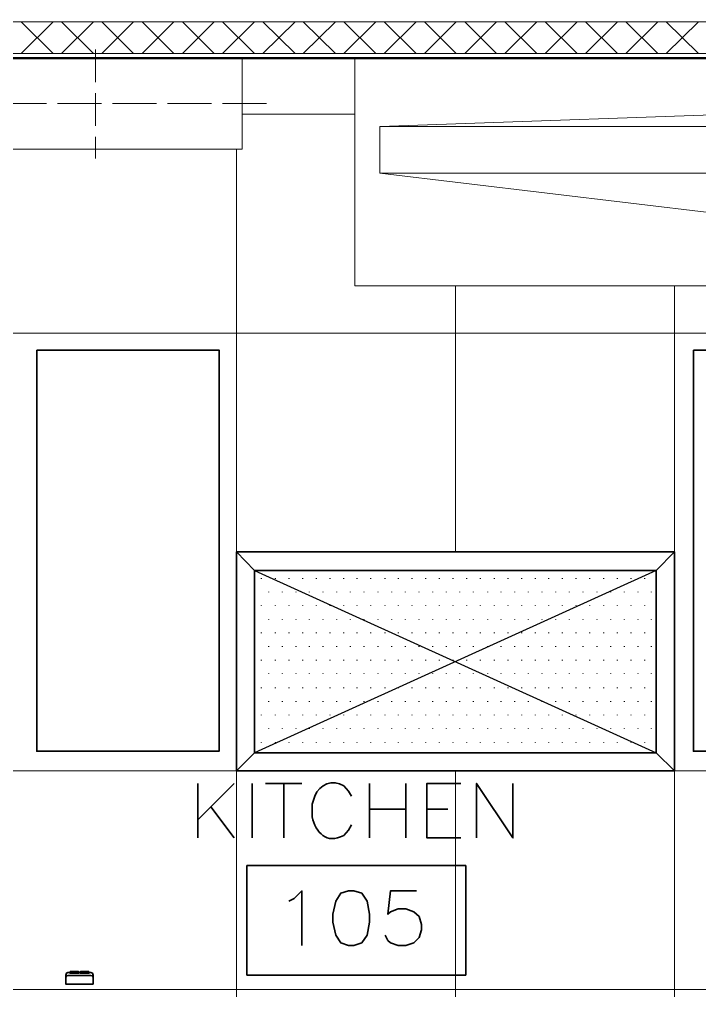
# Model space of a CAD drawing. Header units: inches. Extents: x 5 to 516, y -193 to 129.
# Drawn here: x 363.12 to 369.34, y 47.19 to 56.06 of the extents above; entities that cross this region are included whole.
import ezdxf

# ---------------------------------------------------------------- set-up
doc = ezdxf.new("R2010")
doc.units = ezdxf.units.IN
doc.header["$MEASUREMENT"] = 0
doc.linetypes.add('PDF_IMPORT', pattern=[1, 0.8, -0.2])
doc.layers.add('PDF9_Geometry', color=7, linetype='Continuous')

msp = doc.modelspace()

# ---------------------------------------------------------------- linework, layer by layer
at = {"layer": 'PDF9_Geometry', "lineweight": 9}
msp.add_lwpolyline([(383.9783999, 55.7516727), (351.3517345, 55.7516727), (351.3517345, 56.0405612), (356.2272903, 56.0405612), (356.2272903, 58.2094499), (356.5206231, 58.2094499), (356.5206231, 56.0405612), (383.5206216, 56.0405612), (383.5206216, 63.1250052), (366.0628448, 63.1250052), (366.0628448, 81.0850047)], dxfattribs=at)
at = {"layer": 'PDF9_Geometry', "lineweight": 15}
for points in [[(363.4317397, 55.7516727), (363.1384063, 56.0405616)], [(363.1384092, 55.7516727), (363.4317425, 56.0405616)], [(363.8006271, 55.7516727), (363.5072938, 56.0405616)], [(363.5072967, 55.7516727), (363.80063, 56.0405616)], [(363.8761841, 55.7516727), (364.1650729, 56.0405616)], [(364.1650748, 55.7516727), (363.8761859, 56.0405616)], [(364.2450715, 55.7516727), (364.5339604, 56.0405616)], [(364.5339622, 55.7516727), (364.2450733, 56.0405616)], [(364.6139589, 55.7516727), (364.9028478, 56.0405616)], [(364.9028496, 55.7516727), (364.6139607, 56.0405616)], [(365.271737, 55.7516727), (364.9784037, 56.0405616)], [(364.9784066, 55.7516727), (365.2717399, 56.0405616)], [(365.6406244, 55.7516727), (365.3472911, 56.0405616)], [(365.347294, 55.7516727), (365.6406273, 56.0405616)], [(365.7161814, 55.7516727), (366.0095148, 56.0405616)], [(366.0095209, 55.7516727), (365.7161876, 56.0405616)], [(366.0850689, 55.7516727), (366.3784022, 56.0405616)], [(366.3784083, 55.7516727), (366.085075, 56.0405616)], [(366.7472958, 55.7516727), (366.4539624, 56.0405616)], [(366.4539653, 55.7516727), (366.7472986, 56.0405616)], [(367.1117344, 55.7516727), (366.8228455, 56.0405616)], [(366.8228527, 55.7516727), (367.1117416, 56.0405616)], [(367.4806218, 55.7516727), (367.1917329, 56.0405616)], [(367.1917402, 55.7516727), (367.480629, 56.0405616)], [(367.5561788, 55.7516727), (367.8495121, 56.0405616)], [(367.8495183, 55.7516727), (367.556185, 56.0405616)], [(367.9250662, 55.7516727), (368.2183995, 56.0405616)], [(368.2184057, 55.7516727), (367.9250724, 56.0405616)], [(368.5872931, 55.7516727), (368.2939598, 56.0405616)], [(368.2939627, 55.7516727), (368.587296, 56.0405616)], [(368.9561805, 55.7516727), (368.6628472, 56.0405616)], [(368.6628501, 55.7516727), (368.9561834, 56.0405616)], [(369.325068, 55.7516727), (369.0317346, 56.0405616)], [(369.0317375, 55.7516727), (369.3250709, 56.0405616)], [(365.1561862, 55.7116699), (362.4850751, 55.7116699)], [(365.1561862, 54.8761122), (365.1561862, 55.7116677), (365.1561862, 54.8761122), (362.4850751, 54.8761122), (362.4850751, 55.7116677)], [(366.1872914, 55.7116699), (366.1872914, 53.6272256)], [(374.0584028, 55.0850061), (370.236181, 55.2183394), (366.413959, 55.0850061)], [(365.1561862, 55.1961172), (366.1872972, 55.1961172)], [(365.1072948, 54.8761122), (365.1072948, 38.1650015)], [(374.0584028, 54.6583387), (370.236181, 54.200561), (366.413959, 54.6583387)], [(374.2895136, 53.6272244), (366.187292, 53.6272244)], [(367.1072946, 53.6272244), (367.1072946, 51.1961135)], [(369.1072945, 53.6272244), (369.1072945, 38.1650027)], [(347.3117409, 53.1961173), (383.9384049, 53.1961173)], [(365.1072948, 51.1961174), (369.1072945, 51.1961174)], [(347.3117409, 49.1961175), (383.9384049, 49.1961175)], [(367.1072946, 49.1961175), (367.1072946, 45.1961178)], [(347.3117409, 47.1961177), (417.2095145, 47.1961177)]]:
    msp.add_lwpolyline(points, dxfattribs=at)
at = {"layer": 'PDF9_Geometry', "linetype": 'PDF_IMPORT', "lineweight": 15, "ltscale": 0.373333}
msp.add_lwpolyline([(363.8184041, 55.7872268), (363.8184041, 54.7916695)], dxfattribs=at)
at = {"layer": 'PDF9_Geometry', "lineweight": 50}
msp.add_lwpolyline([(383.9384027, 55.7072301), (351.3117385, 55.7072301)], dxfattribs=at)
at = {"layer": 'PDF9_Geometry', "lineweight": 15}
for points in [[(362.4850709, 54.876119), (362.4850709, 55.7072301), (365.1561819, 55.7072301), (365.1561819, 54.876119)], [(366.1872914, 53.6272302), (366.1872914, 55.7072301), (374.289513, 55.7072301), (374.289513, 53.6272302)], [(366.4139624, 55.0850054), (366.4139624, 54.6583387), (374.0584062, 54.6583387), (374.0584062, 55.0850054)]]:
    msp.add_lwpolyline(points, close=True, dxfattribs=at)
at = {"layer": 'PDF9_Geometry', "linetype": 'PDF_IMPORT', "lineweight": 15, "ltscale": 0.502222}
msp.add_lwpolyline([(365.3784084, 55.293891), (362.2584053, 55.293891)], dxfattribs=at)
at = {"layer": 'PDF9_Geometry', "lineweight": 35}
for points in [[(363.2806257, 53.0405636), (363.2806257, 49.3738971), (364.9472922, 49.3738971), (364.9472922, 53.0405636)], [(369.2806253, 53.0405636), (369.2806253, 49.3738971), (370.9472919, 49.3738971), (370.9472919, 53.0405636)], [(365.1072948, 51.1961174), (365.1072948, 49.1961175), (369.1072945, 49.1961175), (369.1072945, 51.1961174)], [(365.271737, 51.0272264), (365.271737, 49.3605598), (368.9384035, 49.3605598), (368.9384035, 51.0272264)], [(367.2006287, 48.3294455), (365.2006288, 48.3294455), (365.2006288, 47.3294456), (367.2006287, 47.3294456)], [(366.1295115, 48.0983348), (366.0584004, 48.0761125), (366.0139559, 48.0050014), (365.9872893, 47.8850014), (365.9872893, 47.8138903), (366.0139559, 47.6938903), (366.0584004, 47.6227792), (366.1295115, 47.600557), (366.1784004, 47.600557), (366.2495115, 47.6227792), (366.2984004, 47.6938903), (366.3206226, 47.8138903), (366.3206226, 47.8850014), (366.2984004, 48.0050014), (366.2495115, 48.0761125), (366.1784004, 48.0983348)], [(363.5872901, 47.3605559), (363.6628457, 47.3605559), (363.6672901, 47.3472226), (363.5828457, 47.3472226)], [(363.7561877, 47.3605559), (363.6806321, 47.3605559), (363.6761877, 47.3472226), (363.7606321, 47.3472226)]]:
    msp.add_lwpolyline(points, close=True, dxfattribs=at)
for points in [[(365.271737, 51.0272264), (365.1072926, 51.1961153)], [(368.9384035, 51.0272264), (369.1072924, 51.1961153)], [(365.271737, 49.3605598), (365.1072926, 49.1961154)], [(368.9384035, 49.3605598), (369.1072924, 49.1961154)], [(364.7517356, 49.0805577), (364.7517356, 48.5827799)], [(365.0850689, 49.0805577), (364.7517356, 48.7472243)], [(365.2495202, 49.0805577), (365.2495202, 48.5827799)], [(365.3695108, 49.0805577), (365.7028441, 49.0805577)], [(365.5384019, 49.0805577), (365.5384019, 48.5827799)], [(366.1561861, 48.9650068), (366.1295195, 49.0094513), (366.085075, 49.0583401)], [(366.3206284, 49.0805577), (366.3206284, 48.5827799)], [(366.6539617, 49.0805577), (366.6539617, 48.5827799)], [(367.1561806, 48.5827821), (366.8450695, 48.5827821), (366.8450695, 49.0805598), (367.1561806, 49.0805598)], [(367.2984025, 48.5827821), (367.2984025, 49.0805598), (367.6317358, 48.5827821), (367.6317358, 49.0805598)], [(365.8228528, 48.9650068), (365.7961861, 48.8894513), (365.7961861, 48.7738957)], [(364.8717352, 48.867224), (365.0850686, 48.5827795)], [(366.3206284, 48.8449981), (366.6539617, 48.8449981)], [(366.8450695, 48.8449981), (367.0361806, 48.8449981)], [(366.085075, 48.6050068), (366.1295195, 48.6538957), (366.1561861, 48.7027846)], [(365.5828535, 48.0050007), (365.6317424, 48.0272229), (365.7028535, 48.098334), (365.7028535, 47.6005563)], [(366.7517355, 48.0983348), (366.5117355, 48.0983348), (366.4895133, 47.8850014), (366.5117355, 47.9072237), (366.5828466, 47.9338903), (366.6539577, 47.9338903), (366.7250688, 47.9072237), (366.7739577, 47.8627792), (366.7961799, 47.7916681), (366.7961799, 47.7427792), (366.7739577, 47.6716681), (366.7250688, 47.6227792), (366.6539577, 47.600557), (366.5828466, 47.600557), (366.5117355, 47.6227792), (366.4895133, 47.6450015), (366.4628466, 47.6938903)], [(363.7961783, 47.245), (363.5472894, 47.245), (363.5472894, 47.3294445)], [(363.5650766, 47.3516714), (363.5517433, 47.347227), (363.5472988, 47.3294492), (363.5517433, 47.347227), (363.5650766, 47.3516714), (363.5828544, 47.3516714)], [(363.5472988, 47.307228), (363.5517433, 47.3205614), (363.5650766, 47.3250058), (363.7739655, 47.3250058)], [(363.6628457, 47.3605559), (363.6672901, 47.3472226), (363.5828457, 47.3472226), (363.5872901, 47.3605559)], [(363.5872934, 47.3605599), (363.6628489, 47.3605599)], [(363.6628504, 47.3516714), (363.6806282, 47.3516714)], [(363.6806321, 47.3605559), (363.6761877, 47.3472226), (363.7606321, 47.3472226), (363.7561877, 47.3605559)], [(363.7561844, 47.3605599), (363.6806289, 47.3605599)], [(363.7561844, 47.3516714), (363.7739622, 47.3516714)], [(363.7961783, 47.3294456), (363.7917338, 47.3472233), (363.7739561, 47.3516678), (363.7917338, 47.3472233), (363.7961783, 47.3294456), (363.7961783, 47.2450011)], [(363.7961783, 47.3072288), (363.7917338, 47.3205621), (363.7739561, 47.3250065)]]:
    msp.add_lwpolyline(points, dxfattribs=at)
at = {"layer": 'PDF9_Geometry', "color": 253, "lineweight": 30, "true_color": 0xb3b3b3}
for points in [[(365.271737, 51.0272264), (368.9384035, 49.3605598)], [(368.9384035, 51.0272264), (365.271737, 49.3605598)], [(365.3339567, 50.9516694), (365.3339567, 50.9561138)], [(365.4628449, 50.9516694), (365.4628449, 50.9561138)], [(365.5872933, 50.9516694), (365.5872933, 50.9561138)], [(365.7117417, 50.9516694), (365.7117417, 50.9561138)], [(365.8361811, 50.9516694), (365.8361811, 50.9561138)], [(365.9606295, 50.9516694), (365.9606295, 50.9561138)], [(366.0850689, 50.9516694), (366.0850689, 50.9561138)], [(366.2095173, 50.9516694), (366.2095173, 50.9561138)], [(366.3339567, 50.9516694), (366.3339567, 50.9561138)], [(366.4628448, 50.9516694), (366.4628448, 50.9561138)], [(366.5872932, 50.9516694), (366.5872932, 50.9561138)], [(366.7117416, 50.9516694), (366.7117416, 50.9561138)], [(366.836181, 50.9516694), (366.836181, 50.9561138)], [(366.9606294, 50.9516694), (366.9606294, 50.9561138)], [(367.0850688, 50.9516694), (367.0850688, 50.9561138)], [(367.2095172, 50.9516694), (367.2095172, 50.9561138)], [(367.3339566, 50.9516694), (367.3339566, 50.9561138)], [(367.4628448, 50.9516694), (367.4628448, 50.9561138)], [(367.5872932, 50.9516694), (367.5872932, 50.9561138)], [(367.7117416, 50.9516694), (367.7117416, 50.9561138)], [(367.836181, 50.9516694), (367.836181, 50.9561138)], [(367.9606294, 50.9516694), (367.9606294, 50.9561138)], [(368.0850688, 50.9516694), (368.0850688, 50.9561138)], [(368.2095172, 50.9516694), (368.2095172, 50.9561138)], [(368.3339565, 50.9516694), (368.3339565, 50.9561138)], [(368.4628447, 50.9516694), (368.4628447, 50.9561138)], [(368.5872931, 50.9516694), (368.5872931, 50.9561138)], [(368.7117415, 50.9516694), (368.7117415, 50.9561138)], [(368.8361809, 50.9516694), (368.8361809, 50.9561138)], [(365.271737, 50.827221), (365.271737, 50.8316654)], [(365.4006252, 50.827221), (365.4006252, 50.8316654)], [(365.5250736, 50.827221), (365.5250736, 50.8316654)], [(365.649513, 50.827221), (365.649513, 50.8316654)], [(365.7739614, 50.827221), (365.7739614, 50.8316654)], [(365.8984098, 50.827221), (365.8984098, 50.8316654)], [(366.0228492, 50.827221), (366.0228492, 50.8316654)], [(366.1472886, 50.827221), (366.1472886, 50.8316654)], [(366.271737, 50.827221), (366.271737, 50.8316654)], [(366.4006251, 50.827221), (366.4006251, 50.8316654)], [(366.5250735, 50.827221), (366.5250735, 50.8316654)], [(366.6495129, 50.827221), (366.6495129, 50.8316654)], [(366.7739613, 50.827221), (366.7739613, 50.8316654)], [(366.8984097, 50.827221), (366.8984097, 50.8316654)], [(367.0228491, 50.827221), (367.0228491, 50.8316654)], [(367.1472885, 50.827221), (367.1472885, 50.8316654)], [(367.2717369, 50.827221), (367.2717369, 50.8316654)], [(367.4006251, 50.827221), (367.4006251, 50.8316654)], [(367.5250735, 50.827221), (367.5250735, 50.8316654)], [(367.6495129, 50.827221), (367.6495129, 50.8316654)], [(367.7739613, 50.827221), (367.7739613, 50.8316654)], [(367.8984097, 50.827221), (367.8984097, 50.8316654)], [(368.0228491, 50.827221), (368.0228491, 50.8316654)], [(368.1472884, 50.827221), (368.1472884, 50.8316654)], [(368.2717369, 50.827221), (368.2717369, 50.8316654)], [(368.400625, 50.827221), (368.400625, 50.8316654)], [(368.5250734, 50.827221), (368.5250734, 50.8316654)], [(368.6495128, 50.827221), (368.6495128, 50.8316654)], [(368.7739612, 50.827221), (368.7739612, 50.8316654)], [(368.8984096, 50.827221), (368.8984096, 50.8316654)], [(365.3339567, 50.7027816), (365.3339567, 50.707226)], [(365.4628449, 50.7027816), (365.4628449, 50.707226)], [(365.5872933, 50.7027816), (365.5872933, 50.707226)], [(365.7117417, 50.7027816), (365.7117417, 50.707226)], [(365.8361811, 50.7027816), (365.8361811, 50.707226)], [(365.9606295, 50.7027816), (365.9606295, 50.707226)], [(366.0850689, 50.7027816), (366.0850689, 50.707226)], [(366.2095173, 50.7027816), (366.2095173, 50.707226)], [(366.3339567, 50.7027816), (366.3339567, 50.707226)], [(366.4628448, 50.7027816), (366.4628448, 50.707226)], [(366.5872932, 50.7027816), (366.5872932, 50.707226)], [(366.7117416, 50.7027816), (366.7117416, 50.707226)], [(366.836181, 50.7027816), (366.836181, 50.707226)], [(366.9606294, 50.7027816), (366.9606294, 50.707226)], [(367.0850688, 50.7027816), (367.0850688, 50.707226)], [(367.2095172, 50.7027816), (367.2095172, 50.707226)], [(367.3339566, 50.7027816), (367.3339566, 50.707226)], [(367.4628448, 50.7027816), (367.4628448, 50.707226)], [(367.5872932, 50.7027816), (367.5872932, 50.707226)], [(367.7117416, 50.7027816), (367.7117416, 50.707226)], [(367.836181, 50.7027816), (367.836181, 50.707226)], [(367.9606294, 50.7027816), (367.9606294, 50.707226)], [(368.0850688, 50.7027816), (368.0850688, 50.707226)], [(368.2095172, 50.7027816), (368.2095172, 50.707226)], [(368.3339565, 50.7027816), (368.3339565, 50.707226)], [(368.4628447, 50.7027816), (368.4628447, 50.707226)], [(368.5872931, 50.7027816), (368.5872931, 50.707226)], [(368.7117415, 50.7027816), (368.7117415, 50.707226)], [(368.8361809, 50.7027816), (368.8361809, 50.707226)], [(365.271737, 50.5783332), (365.271737, 50.5827776)], [(365.4006252, 50.5783332), (365.4006252, 50.5827776)], [(365.5250736, 50.5783332), (365.5250736, 50.5827776)], [(365.649513, 50.5783332), (365.649513, 50.5827776)], [(365.7739614, 50.5783332), (365.7739614, 50.5827776)], [(365.8984098, 50.5783332), (365.8984098, 50.5827776)], [(366.0228492, 50.5783332), (366.0228492, 50.5827776)], [(366.1472886, 50.5783332), (366.1472886, 50.5827776)], [(366.271737, 50.5783332), (366.271737, 50.5827776)], [(366.4006251, 50.5783332), (366.4006251, 50.5827776)], [(366.5250735, 50.5783332), (366.5250735, 50.5827776)], [(366.6495129, 50.5783332), (366.6495129, 50.5827776)], [(366.7739613, 50.5783332), (366.7739613, 50.5827776)], [(366.8984097, 50.5783332), (366.8984097, 50.5827776)], [(367.0228491, 50.5783332), (367.0228491, 50.5827776)], [(367.1472885, 50.5783332), (367.1472885, 50.5827776)], [(367.2717369, 50.5783332), (367.2717369, 50.5827776)], [(367.4006251, 50.5783332), (367.4006251, 50.5827776)], [(367.5250735, 50.5783332), (367.5250735, 50.5827776)], [(367.6495129, 50.5783332), (367.6495129, 50.5827776)], [(367.7739613, 50.5783332), (367.7739613, 50.5827776)], [(367.8984097, 50.5783332), (367.8984097, 50.5827776)], [(368.0228491, 50.5783332), (368.0228491, 50.5827776)], [(368.1472884, 50.5783332), (368.1472884, 50.5827776)], [(368.2717369, 50.5783332), (368.2717369, 50.5827776)], [(368.400625, 50.5783332), (368.400625, 50.5827776)], [(368.5250734, 50.5783332), (368.5250734, 50.5827776)], [(368.6495128, 50.5783332), (368.6495128, 50.5827776)], [(368.7739612, 50.5783332), (368.7739612, 50.5827776)], [(368.8984096, 50.5783332), (368.8984096, 50.5827776)], [(365.3339567, 50.4538938), (365.3339567, 50.4583383)], [(365.4628449, 50.4538938), (365.4628449, 50.4583383)], [(365.5872933, 50.4538938), (365.5872933, 50.4583383)], [(365.7117417, 50.4538938), (365.7117417, 50.4583383)], [(365.8361811, 50.4538938), (365.8361811, 50.4583383)], [(365.9606295, 50.4538938), (365.9606295, 50.4583383)], [(366.0850689, 50.4538938), (366.0850689, 50.4583383)], [(366.2095173, 50.4538938), (366.2095173, 50.4583383)], [(366.3339567, 50.4538938), (366.3339567, 50.4583383)], [(366.4628448, 50.4538938), (366.4628448, 50.4583383)], [(366.5872932, 50.4538938), (366.5872932, 50.4583383)], [(366.7117416, 50.4538938), (366.7117416, 50.4583383)], [(366.836181, 50.4538938), (366.836181, 50.4583383)], [(366.9606294, 50.4538938), (366.9606294, 50.4583383)], [(367.0850688, 50.4538938), (367.0850688, 50.4583383)], [(367.2095172, 50.4538938), (367.2095172, 50.4583383)], [(367.3339566, 50.4538938), (367.3339566, 50.4583383)], [(367.4628448, 50.4538938), (367.4628448, 50.4583383)], [(367.5872932, 50.4538938), (367.5872932, 50.4583383)], [(367.7117416, 50.4538938), (367.7117416, 50.4583383)], [(367.836181, 50.4538938), (367.836181, 50.4583383)], [(367.9606294, 50.4538938), (367.9606294, 50.4583383)], [(368.0850688, 50.4538938), (368.0850688, 50.4583383)], [(368.2095172, 50.4538938), (368.2095172, 50.4583383)], [(368.3339565, 50.4538938), (368.3339565, 50.4583383)], [(368.4628447, 50.4538938), (368.4628447, 50.4583383)], [(368.5872931, 50.4538938), (368.5872931, 50.4583383)], [(368.7117415, 50.4538938), (368.7117415, 50.4583383)], [(368.8361809, 50.4538938), (368.8361809, 50.4583383)], [(365.271737, 50.3294454), (365.271737, 50.3338898)], [(365.4006252, 50.3294454), (365.4006252, 50.3338898)], [(365.5250736, 50.3294454), (365.5250736, 50.3338898)], [(365.649513, 50.3294454), (365.649513, 50.3338898)], [(365.7739614, 50.3294454), (365.7739614, 50.3338898)], [(365.8984098, 50.3294454), (365.8984098, 50.3338898)], [(366.0228492, 50.3294454), (366.0228492, 50.3338898)], [(366.1472886, 50.3294454), (366.1472886, 50.3338898)], [(366.271737, 50.3294454), (366.271737, 50.3338898)], [(366.4006251, 50.3294454), (366.4006251, 50.3338898)], [(366.5250735, 50.3294454), (366.5250735, 50.3338898)], [(366.6495129, 50.3294454), (366.6495129, 50.3338898)], [(366.7739613, 50.3294454), (366.7739613, 50.3338898)], [(366.8984097, 50.3294454), (366.8984097, 50.3338898)], [(367.0228491, 50.3294454), (367.0228491, 50.3338898)], [(367.1472885, 50.3294454), (367.1472885, 50.3338898)], [(367.2717369, 50.3294454), (367.2717369, 50.3338898)], [(367.4006251, 50.3294454), (367.4006251, 50.3338898)], [(367.5250735, 50.3294454), (367.5250735, 50.3338898)], [(367.6495129, 50.3294454), (367.6495129, 50.3338898)], [(367.7739613, 50.3294454), (367.7739613, 50.3338898)], [(367.8984097, 50.3294454), (367.8984097, 50.3338898)], [(368.0228491, 50.3294454), (368.0228491, 50.3338898)], [(368.1472884, 50.3294454), (368.1472884, 50.3338898)], [(368.2717369, 50.3294454), (368.2717369, 50.3338898)], [(368.400625, 50.3294454), (368.400625, 50.3338898)], [(368.5250734, 50.3294454), (368.5250734, 50.3338898)], [(368.6495128, 50.3294454), (368.6495128, 50.3338898)], [(368.7739612, 50.3294454), (368.7739612, 50.3338898)], [(368.8984096, 50.3294454), (368.8984096, 50.3338898)], [(365.3339567, 50.205006), (365.3339567, 50.2094505)], [(365.4628449, 50.205006), (365.4628449, 50.2094505)], [(365.5872933, 50.205006), (365.5872933, 50.2094505)], [(365.7117417, 50.205006), (365.7117417, 50.2094505)], [(365.8361811, 50.205006), (365.8361811, 50.2094505)], [(365.9606295, 50.205006), (365.9606295, 50.2094505)], [(366.0850689, 50.205006), (366.0850689, 50.2094505)], [(366.2095173, 50.205006), (366.2095173, 50.2094505)], [(366.3339567, 50.205006), (366.3339567, 50.2094505)], [(366.4628448, 50.205006), (366.4628448, 50.2094505)], [(366.5872932, 50.205006), (366.5872932, 50.2094505)], [(366.7117416, 50.205006), (366.7117416, 50.2094505)], [(366.836181, 50.205006), (366.836181, 50.2094505)], [(366.9606294, 50.205006), (366.9606294, 50.2094505)], [(367.0850688, 50.205006), (367.0850688, 50.2094505)], [(367.2095172, 50.205006), (367.2095172, 50.2094505)], [(367.3339566, 50.205006), (367.3339566, 50.2094505)], [(367.4628448, 50.205006), (367.4628448, 50.2094505)], [(367.5872932, 50.205006), (367.5872932, 50.2094505)], [(367.7117416, 50.205006), (367.7117416, 50.2094505)], [(367.836181, 50.205006), (367.836181, 50.2094505)], [(367.9606294, 50.205006), (367.9606294, 50.2094505)], [(368.0850688, 50.205006), (368.0850688, 50.2094505)], [(368.2095172, 50.205006), (368.2095172, 50.2094505)], [(368.3339565, 50.205006), (368.3339565, 50.2094505)], [(368.4628447, 50.205006), (368.4628447, 50.2094505)], [(368.5872931, 50.205006), (368.5872931, 50.2094505)], [(368.7117415, 50.205006), (368.7117415, 50.2094505)], [(368.8361809, 50.205006), (368.8361809, 50.2094505)], [(365.271737, 50.0805576), (365.271737, 50.085002)], [(365.4006252, 50.0805576), (365.4006252, 50.085002)], [(365.5250736, 50.0805576), (365.5250736, 50.085002)], [(365.649513, 50.0805576), (365.649513, 50.085002)], [(365.7739614, 50.0805576), (365.7739614, 50.085002)], [(365.8984098, 50.0805576), (365.8984098, 50.085002)], [(366.0228492, 50.0805576), (366.0228492, 50.085002)], [(366.1472886, 50.0805576), (366.1472886, 50.085002)], [(366.271737, 50.0805576), (366.271737, 50.085002)], [(366.4006251, 50.0805576), (366.4006251, 50.085002)], [(366.5250735, 50.0805576), (366.5250735, 50.085002)], [(366.6495129, 50.0805576), (366.6495129, 50.085002)], [(366.7739613, 50.0805576), (366.7739613, 50.085002)], [(366.8984097, 50.0805576), (366.8984097, 50.085002)], [(367.0228491, 50.0805576), (367.0228491, 50.085002)], [(367.1472885, 50.0805576), (367.1472885, 50.085002)], [(367.2717369, 50.0805576), (367.2717369, 50.085002)], [(367.4006251, 50.0805576), (367.4006251, 50.085002)], [(367.5250735, 50.0805576), (367.5250735, 50.085002)], [(367.6495129, 50.0805576), (367.6495129, 50.085002)], [(367.7739613, 50.0805576), (367.7739613, 50.085002)], [(367.8984097, 50.0805576), (367.8984097, 50.085002)], [(368.0228491, 50.0805576), (368.0228491, 50.085002)], [(368.1472884, 50.0805576), (368.1472884, 50.085002)], [(368.2717369, 50.0805576), (368.2717369, 50.085002)], [(368.400625, 50.0805576), (368.400625, 50.085002)], [(368.5250734, 50.0805576), (368.5250734, 50.085002)], [(368.6495128, 50.0805576), (368.6495128, 50.085002)], [(368.7739612, 50.0805576), (368.7739612, 50.085002)], [(368.8984096, 50.0805576), (368.8984096, 50.085002)], [(365.3339567, 49.9516694), (365.3339567, 49.9561139)], [(365.4628449, 49.9516694), (365.4628449, 49.9561139)], [(365.5872933, 49.9516694), (365.5872933, 49.9561139)], [(365.7117417, 49.9516694), (365.7117417, 49.9561139)], [(365.8361811, 49.9516694), (365.8361811, 49.9561139)], [(365.9606295, 49.9516694), (365.9606295, 49.9561139)], [(366.0850689, 49.9516694), (366.0850689, 49.9561139)], [(366.2095173, 49.9516694), (366.2095173, 49.9561139)], [(366.3339567, 49.9516694), (366.3339567, 49.9561139)], [(366.4628448, 49.9516694), (366.4628448, 49.9561139)], [(366.5872932, 49.9516694), (366.5872932, 49.9561139)], [(366.7117416, 49.9516694), (366.7117416, 49.9561139)], [(366.836181, 49.9516694), (366.836181, 49.9561139)], [(366.9606294, 49.9516694), (366.9606294, 49.9561139)], [(367.0850688, 49.9516694), (367.0850688, 49.9561139)], [(367.2095172, 49.9516694), (367.2095172, 49.9561139)], [(367.3339566, 49.9516694), (367.3339566, 49.9561139)], [(367.4628448, 49.9516694), (367.4628448, 49.9561139)], [(367.5872932, 49.9516694), (367.5872932, 49.9561139)], [(367.7117416, 49.9516694), (367.7117416, 49.9561139)], [(367.836181, 49.9516694), (367.836181, 49.9561139)], [(367.9606294, 49.9516694), (367.9606294, 49.9561139)], [(368.0850688, 49.9516694), (368.0850688, 49.9561139)], [(368.2095172, 49.9516694), (368.2095172, 49.9561139)], [(368.3339565, 49.9516694), (368.3339565, 49.9561139)], [(368.4628447, 49.9516694), (368.4628447, 49.9561139)], [(368.5872931, 49.9516694), (368.5872931, 49.9561139)], [(368.7117415, 49.9516694), (368.7117415, 49.9561139)], [(368.8361809, 49.9516694), (368.8361809, 49.9561139)], [(365.271737, 49.827221), (365.271737, 49.8316655)], [(365.4006252, 49.827221), (365.4006252, 49.8316655)], [(365.5250736, 49.827221), (365.5250736, 49.8316655)], [(365.649513, 49.827221), (365.649513, 49.8316655)], [(365.7739614, 49.827221), (365.7739614, 49.8316655)], [(365.8984098, 49.827221), (365.8984098, 49.8316655)], [(366.0228492, 49.827221), (366.0228492, 49.8316655)], [(366.1472886, 49.827221), (366.1472886, 49.8316655)], [(366.271737, 49.827221), (366.271737, 49.8316655)], [(366.4006251, 49.827221), (366.4006251, 49.8316655)], [(366.5250735, 49.827221), (366.5250735, 49.8316655)], [(366.6495129, 49.827221), (366.6495129, 49.8316655)], [(366.7739613, 49.827221), (366.7739613, 49.8316655)], [(366.8984097, 49.827221), (366.8984097, 49.8316655)], [(367.0228491, 49.827221), (367.0228491, 49.8316655)], [(367.1472885, 49.827221), (367.1472885, 49.8316655)], [(367.2717369, 49.827221), (367.2717369, 49.8316655)], [(367.4006251, 49.827221), (367.4006251, 49.8316655)], [(367.5250735, 49.827221), (367.5250735, 49.8316655)], [(367.6495129, 49.827221), (367.6495129, 49.8316655)], [(367.7739613, 49.827221), (367.7739613, 49.8316655)], [(367.8984097, 49.827221), (367.8984097, 49.8316655)], [(368.0228491, 49.827221), (368.0228491, 49.8316655)], [(368.1472884, 49.827221), (368.1472884, 49.8316655)], [(368.2717369, 49.827221), (368.2717369, 49.8316655)], [(368.400625, 49.827221), (368.400625, 49.8316655)], [(368.5250734, 49.827221), (368.5250734, 49.8316655)], [(368.6495128, 49.827221), (368.6495128, 49.8316655)], [(368.7739612, 49.827221), (368.7739612, 49.8316655)], [(368.8984096, 49.827221), (368.8984096, 49.8316655)], [(365.3339567, 49.7027817), (365.3339567, 49.7072261)], [(365.4628449, 49.7027817), (365.4628449, 49.7072261)], [(365.5872933, 49.7027817), (365.5872933, 49.7072261)], [(365.7117417, 49.7027817), (365.7117417, 49.7072261)], [(365.8361811, 49.7027817), (365.8361811, 49.7072261)], [(365.9606295, 49.7027817), (365.9606295, 49.7072261)], [(366.0850689, 49.7027817), (366.0850689, 49.7072261)], [(366.2095173, 49.7027817), (366.2095173, 49.7072261)], [(366.3339567, 49.7027817), (366.3339567, 49.7072261)], [(366.4628448, 49.7027817), (366.4628448, 49.7072261)], [(366.5872932, 49.7027817), (366.5872932, 49.7072261)], [(366.7117416, 49.7027817), (366.7117416, 49.7072261)], [(366.836181, 49.7027817), (366.836181, 49.7072261)], [(366.9606294, 49.7027817), (366.9606294, 49.7072261)], [(367.0850688, 49.7027817), (367.0850688, 49.7072261)], [(367.2095172, 49.7027817), (367.2095172, 49.7072261)], [(367.3339566, 49.7027817), (367.3339566, 49.7072261)], [(367.4628448, 49.7027817), (367.4628448, 49.7072261)], [(367.5872932, 49.7027817), (367.5872932, 49.7072261)], [(367.7117416, 49.7027817), (367.7117416, 49.7072261)], [(367.836181, 49.7027817), (367.836181, 49.7072261)], [(367.9606294, 49.7027817), (367.9606294, 49.7072261)], [(368.0850688, 49.7027817), (368.0850688, 49.7072261)], [(368.2095172, 49.7027817), (368.2095172, 49.7072261)], [(368.3339565, 49.7027817), (368.3339565, 49.7072261)], [(368.4628447, 49.7027817), (368.4628447, 49.7072261)], [(368.5872931, 49.7027817), (368.5872931, 49.7072261)], [(368.7117415, 49.7027817), (368.7117415, 49.7072261)], [(368.8361809, 49.7027817), (368.8361809, 49.7072261)], [(365.271737, 49.5783332), (365.271737, 49.5827777)], [(365.4006252, 49.5783332), (365.4006252, 49.5827777)], [(365.5250736, 49.5783332), (365.5250736, 49.5827777)], [(365.649513, 49.5783332), (365.649513, 49.5827777)], [(365.7739614, 49.5783332), (365.7739614, 49.5827777)], [(365.8984098, 49.5783332), (365.8984098, 49.5827777)], [(366.0228492, 49.5783332), (366.0228492, 49.5827777)], [(366.1472886, 49.5783332), (366.1472886, 49.5827777)], [(366.271737, 49.5783332), (366.271737, 49.5827777)], [(366.4006251, 49.5783332), (366.4006251, 49.5827777)], [(366.5250735, 49.5783332), (366.5250735, 49.5827777)], [(366.6495129, 49.5783332), (366.6495129, 49.5827777)], [(366.7739613, 49.5783332), (366.7739613, 49.5827777)], [(366.8984097, 49.5783332), (366.8984097, 49.5827777)], [(367.0228491, 49.5783332), (367.0228491, 49.5827777)], [(367.1472885, 49.5783332), (367.1472885, 49.5827777)], [(367.2717369, 49.5783332), (367.2717369, 49.5827777)], [(367.4006251, 49.5783332), (367.4006251, 49.5827777)], [(367.5250735, 49.5783332), (367.5250735, 49.5827777)], [(367.6495129, 49.5783332), (367.6495129, 49.5827777)], [(367.7739613, 49.5783332), (367.7739613, 49.5827777)], [(367.8984097, 49.5783332), (367.8984097, 49.5827777)], [(368.0228491, 49.5783332), (368.0228491, 49.5827777)], [(368.1472884, 49.5783332), (368.1472884, 49.5827777)], [(368.2717369, 49.5783332), (368.2717369, 49.5827777)], [(368.400625, 49.5783332), (368.400625, 49.5827777)], [(368.5250734, 49.5783332), (368.5250734, 49.5827777)], [(368.6495128, 49.5783332), (368.6495128, 49.5827777)], [(368.7739612, 49.5783332), (368.7739612, 49.5827777)], [(368.8984096, 49.5783332), (368.8984096, 49.5827777)], [(365.3339567, 49.4538939), (365.3339567, 49.4583383)], [(365.4628449, 49.4538939), (365.4628449, 49.4583383)], [(365.5872933, 49.4538939), (365.5872933, 49.4583383)], [(365.7117417, 49.4538939), (365.7117417, 49.4583383)], [(365.8361811, 49.4538939), (365.8361811, 49.4583383)], [(365.9606295, 49.4538939), (365.9606295, 49.4583383)], [(366.0850689, 49.4538939), (366.0850689, 49.4583383)], [(366.2095173, 49.4538939), (366.2095173, 49.4583383)], [(366.3339567, 49.4538939), (366.3339567, 49.4583383)], [(366.4628448, 49.4538939), (366.4628448, 49.4583383)], [(366.5872932, 49.4538939), (366.5872932, 49.4583383)], [(366.7117416, 49.4538939), (366.7117416, 49.4583383)], [(366.836181, 49.4538939), (366.836181, 49.4583383)], [(366.9606294, 49.4538939), (366.9606294, 49.4583383)], [(367.0850688, 49.4538939), (367.0850688, 49.4583383)], [(367.2095172, 49.4538939), (367.2095172, 49.4583383)], [(367.3339566, 49.4538939), (367.3339566, 49.4583383)], [(367.4628448, 49.4538939), (367.4628448, 49.4583383)], [(367.5872932, 49.4538939), (367.5872932, 49.4583383)], [(367.7117416, 49.4538939), (367.7117416, 49.4583383)], [(367.836181, 49.4538939), (367.836181, 49.4583383)], [(367.9606294, 49.4538939), (367.9606294, 49.4583383)], [(368.0850688, 49.4538939), (368.0850688, 49.4583383)], [(368.2095172, 49.4538939), (368.2095172, 49.4583383)], [(368.3339565, 49.4538939), (368.3339565, 49.4583383)], [(368.4628447, 49.4538939), (368.4628447, 49.4583383)], [(368.5872931, 49.4538939), (368.5872931, 49.4583383)], [(368.7117415, 49.4538939), (368.7117415, 49.4583383)], [(368.8361809, 49.4538939), (368.8361809, 49.4583383)]]:
    msp.add_lwpolyline(points, dxfattribs=at)
at = {"layer": 'PDF9_Geometry', "lineweight": 35}
for points in [[(366.085075, 49.0583401), (365.9852972, 49.122192), (365.8606306, 49.0747105), (365.8228528, 48.9650068)], [(365.7961861, 48.7738957), (365.8311491, 48.6302661), (365.9303343, 48.5213031), (366.085075, 48.6050068)]]:
    msp.add_open_spline(points, degree=3, dxfattribs=at)

doc.saveas('drawing.dxf')
